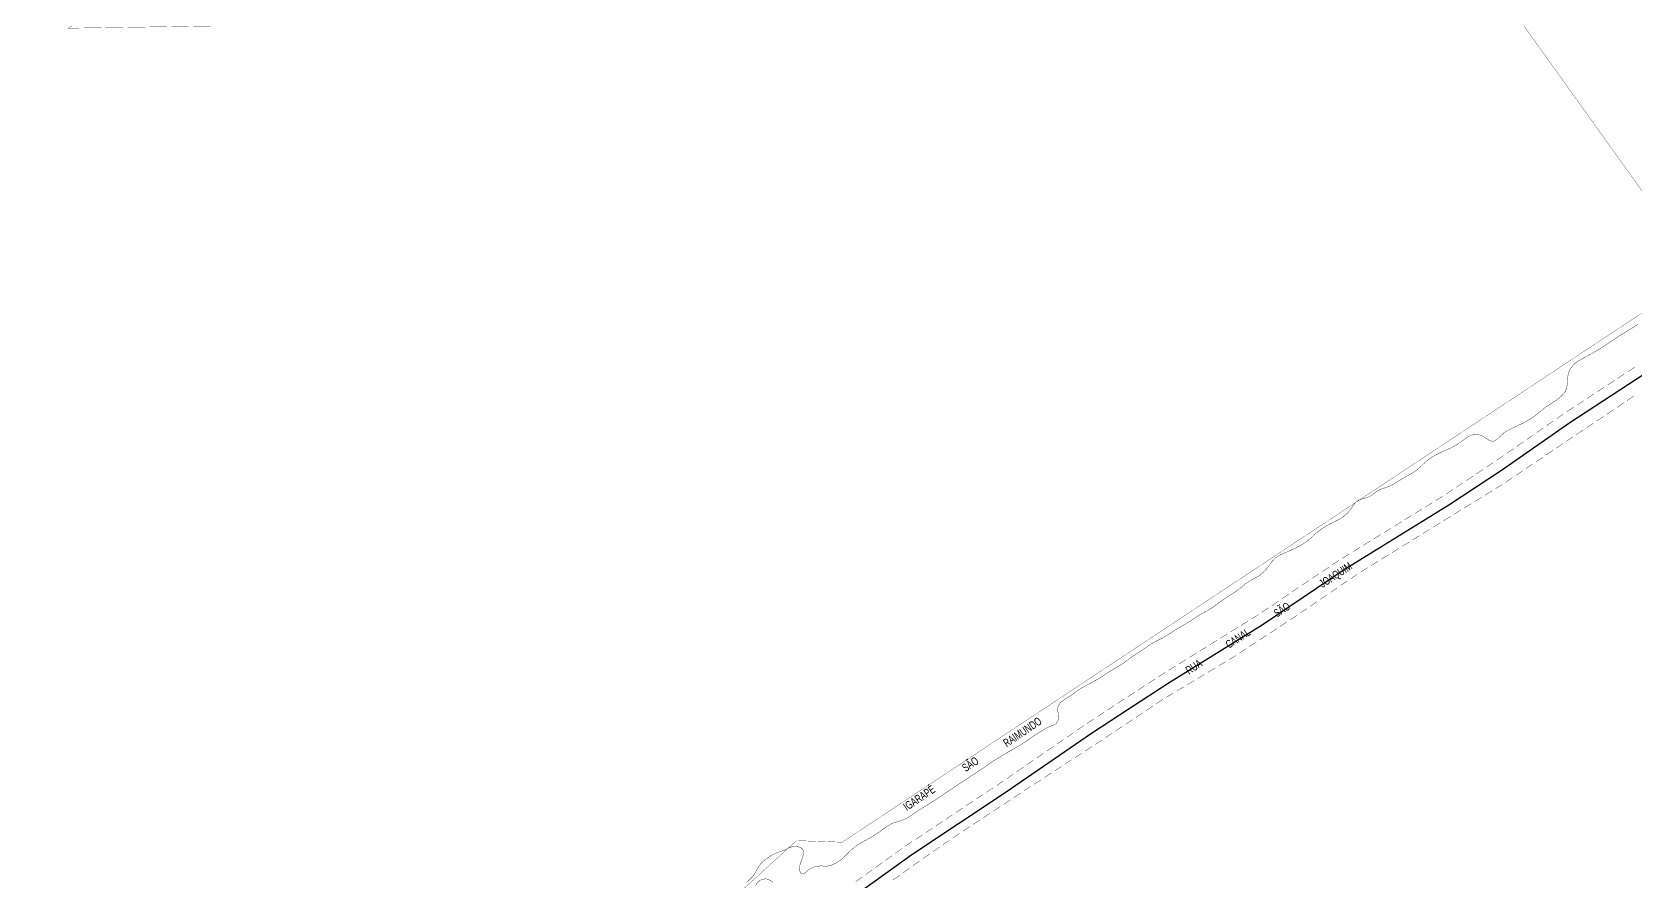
# Model space of a CAD drawing. Extents: x 204256 to 207861, y 4845615 to 4848347.
# Drawn here: x 204256 to 205046, y 4846133 to 4846552 of the extents above; entities that cross this region are included whole.
import ezdxf

# ---------------------------------------------------------------- set-up
doc = ezdxf.new("R2010")
doc.units = 0
doc.header["$LTSCALE"] = 1.5
doc.header["$MEASUREMENT"] = 0
for name, color, linetype in [('HD-CURSO-PERENE', 170, 'CONTINUOUS'), ('HD-TXT-PERENE', 170, 'CONTINUOUS'), ('LM-LIM-SETOR-FISCAL', 7, 'CONTINUOUS'), ('SV-EIXO-ROD-ESTR', 7, 'CONTINUOUS'), ('SV-TXT-RUA-N-PAV-S-GUIA-C-GUIA', 7, 'CONTINUOUS'), ('SV-VIAS-EM-CONSTR', 7, 'CONTINUOUS')]:
    doc.layers.add(name, color=color, linetype=linetype)
doc.styles.add('3388-25-2D_TXT$0$ARIAL', font='ARIAL.TTF')
doc.styles.add('ARIAL', font='ARIAL.TTF')
doc.linetypes.add('Limite', pattern='A,20,-3,[130,ltypeshp.shx,S=6.35,R=0,X=0,Y=0],-3,20', length=46)

msp = doc.modelspace()

# ---------------------------------------------------------------- linework, layer by layer
at = {"layer": 'HD-CURSO-PERENE', "const_width": 0.18}
for points in [[(204646.6, 4846141.2), (204648.14, 4846141.36), (204649.6, 4846141.74), (204651.54, 4846142.57), (204654.03, 4846144.21), (204655.2, 4846145.18), (204656.32, 4846146.2), (204657.56, 4846147.4), (204658.63, 4846148.46), (204660.84, 4846150.46), (204662.44, 4846151.64), (204663.7, 4846152.45), (204665, 4846153.21), (204667.22, 4846154.42), (204668.54, 4846155.14), (204671.13, 4846156.66), (204672.66, 4846157.69), (204675.08, 4846159.47), (204676.73, 4846160.66), (204678, 4846161.47), (204679.97, 4846162.47), (204682.84, 4846163.36), (204684.29, 4846163.78), (204686.56, 4846164.74), (204689.1, 4846166.33), (204690.34, 4846167.2), (204692.03, 4846168.35), (204693.28, 4846169.17), (204695.82, 4846170.76), (204698.11, 4846172.2), (204700.64, 4846173.81), (204701.9, 4846174.64), (204703.46, 4846175.68), (204704.7, 4846176.53), (204707.18, 4846178.22), (204708.83, 4846179.32), (204711.33, 4846180.97), (204712.59, 4846181.8), (204714.9, 4846183.32), (204717.4, 4846184.97), (204718.66, 4846185.79), (204720.12, 4846186.75), (204721.38, 4846187.57), (204722.63, 4846188.4), (204724.29, 4846189.53), (204725.51, 4846190.39), (204726.73, 4846191.27), (204728.76, 4846192.67), (204731.3, 4846194.25), (204732.59, 4846195.02), (204734.87, 4846196.37), (204737.45, 4846197.91), (204738.74, 4846198.67), (204740.26, 4846199.55), (204741.56, 4846200.29), (204743.28, 4846201.33), (204745.78, 4846202.98), (204747.02, 4846203.83), (204748.91, 4846205.11), (204750.16, 4846205.94), (204752.48, 4846207.46), (204755, 4846209.01), (204756.34, 4846209.7), (204758.92, 4846210.7), (204760.28, 4846211.38), (204761.51, 4846213.54), (204761.34, 4846216.15), (204761.04, 4846219.01), (204761.43, 4846220.47), (204762.76, 4846222.17), (204765.15, 4846223.81), (204767.67, 4846225.42), (204769.15, 4846226.47), (204770.36, 4846227.37), (204771.57, 4846228.25), (204773.9, 4846229.69), (204775.23, 4846230.39), (204776.57, 4846231.06), (204778.51, 4846232.08), (204779.83, 4846232.81), (204781.12, 4846233.57), (204782.56, 4846234.47), (204785.06, 4846236.13), (204786.31, 4846236.95), (204788.72, 4846238.42), (204790.03, 4846239.17), (204791.33, 4846239.92), (204793.3, 4846241.16), (204795.72, 4846242.93), (204796.92, 4846243.84), (204798.13, 4846244.72), (204799.73, 4846245.76), (204801.01, 4846246.55), (204802.27, 4846247.35), (204804.06, 4846248.62), (204805.26, 4846249.52), (204806.92, 4846250.67), (204809.55, 4846252.1), (204810.9, 4846252.76), (204812.25, 4846253.43), (204813.89, 4846254.36), (204816.43, 4846255.96), (204817.69, 4846256.78), (204819.09, 4846257.65), (204821.66, 4846259.19), (204823.49, 4846260.25), (204824.78, 4846261.01), (204826.82, 4846262.28), (204828.06, 4846263.12), (204829.3, 4846263.96), (204831.09, 4846265.11), (204832.4, 4846265.86), (204833.72, 4846266.57), (204835.04, 4846267.28), (204837.51, 4846268.83), (204838.73, 4846269.71), (204839.93, 4846270.62), (204842.05, 4846272.17), (204844.54, 4846273.86), (204846.78, 4846275.28), (204848.05, 4846276.09), (204849.84, 4846277.32), (204851.02, 4846278.24), (204852.18, 4846279.19), (204853.35, 4846280.14), (204855.05, 4846281.36), (204856.34, 4846282.13), (204857.67, 4846282.85), (204858.99, 4846283.56), (204860.82, 4846284.71), (204863.06, 4846286.69), (204864.06, 4846287.82), (204865.78, 4846290.14), (204866.67, 4846291.36), (204868.31, 4846293.13), (204870.83, 4846294.68), (204872.22, 4846295.29), (204873.64, 4846295.87), (204875.27, 4846296.57), (204877.97, 4846297.86), (204880.19, 4846299.01), (204881.5, 4846299.74), (204882.78, 4846300.53), (204884.13, 4846301.5), (204886.38, 4846303.48), (204887.47, 4846304.51), (204889.2, 4846306.01), (204890.39, 4846306.92), (204891.62, 4846307.78), (204893.91, 4846309.19), (204896.56, 4846310.6), (204898.56, 4846311.57), (204899.91, 4846312.25), (204901.73, 4846313.35), (204903.96, 4846315.31), (204904.95, 4846316.46), (204906.47, 4846318.63), (204907.36, 4846319.9), (204909.21, 4846321.61), (204912.04, 4846322.5), (204913.54, 4846322.85), (204915.91, 4846324.04), (204917.08, 4846325.01), (204918.25, 4846325.97), (204920.32, 4846327.06), (204921.75, 4846327.51), (204923.21, 4846327.94), (204925.13, 4846328.73), (204926.44, 4846329.45), (204927.73, 4846330.23), (204929.85, 4846331.56), (204932.44, 4846333.08), (204934.42, 4846334.19), (204935.72, 4846334.94), (204938.03, 4846336.49), (204940.26, 4846338.48), (204941.35, 4846339.52), (204943.04, 4846341), (204944.23, 4846341.92), (204945.47, 4846342.77), (204947.62, 4846344.06), (204950.31, 4846345.4), (204952.48, 4846346.34), (204953.87, 4846346.93), (204955.78, 4846347.84), (204958.33, 4846349.36), (204959.57, 4846350.22), (204961.81, 4846351.84), (204963.09, 4846352.7), (204964.42, 4846353.41), (204966.02, 4846353.92), (204968.96, 4846353.76), (204970.43, 4846353.2), (204972.58, 4846351.88), (204973.92, 4846351), (204975.64, 4846350.48), (204977.99, 4846351.89), (204979.15, 4846353.1), (204981.23, 4846354.97), (204982.5, 4846355.79), (204985.12, 4846357.11), (204987.83, 4846358.37), (204989.19, 4846359.03), (204990.54, 4846359.71), (204992.23, 4846360.62), (204993.52, 4846361.38), (204995.73, 4846362.84), (204996.93, 4846363.75), (204998.11, 4846364.69), (204999.27, 4846365.64), (205001.63, 4846367.48), (205003.01, 4846368.43), (205005.51, 4846370.06), (205006.76, 4846370.91), (205008.74, 4846372.42), (205009.88, 4846373.49), (205010.85, 4846374.66), (205011.87, 4846376.63), (205012.24, 4846379.56), (205012.28, 4846381.09), (205012.55, 4846383.32), (205012.96, 4846384.78), (205013.57, 4846386.15), (205014.98, 4846388.07), (205016.09, 4846389.09), (205017.32, 4846390), (205019.57, 4846391.36), (205022.22, 4846392.76), (205024.55, 4846394.02), (205025.85, 4846394.77), (205027.13, 4846395.54), (205029.43, 4846396.99), (205030.68, 4846397.81), (205033.18, 4846399.47), (205034.43, 4846400.31), (205035.68, 4846401.14), (205036.93, 4846401.96), (205038.19, 4846402.78), (205039.92, 4846403.87), (205041.2, 4846404.66), (205042.48, 4846405.44), (205044.47, 4846406.67), (205047.01, 4846408.26)], [(204607.72, 4846133.16), (204609.25, 4846134.55), (204610.31, 4846135.62), (204611.26, 4846136.78), (204612.35, 4846138.5), (204613.08, 4846139.83), (204613.82, 4846141.14), (204614.88, 4846142.6), (204617.15, 4846144.55), (204619.22, 4846146), (204620.48, 4846146.82), (204622.3, 4846147.74), (204625.15, 4846148.67), (204626.71, 4846149.3), (204629.41, 4846150.59), (204630.88, 4846150.98), (204633.18, 4846150.84), (204634.71, 4846150.22), (204635.93, 4846148.87), (204635.56, 4846145.92), (204634.82, 4846144.03), (204634.12, 4846141.87), (204633.94, 4846139.51), (204634.28, 4846137.93), (204635.85, 4846137.31)], [(204635.85, 4846137.31), (204638.16, 4846139.29), (204639.43, 4846140.12), (204641.59, 4846141.03), (204644.51, 4846141.41), (204646.6, 4846141.2)], [(204620.78, 4846133.37), (204619.52, 4846134.23), (204617.58, 4846134.96), (204616.05, 4846134.89), (204614.54, 4846134.34), (204613.28, 4846133.41), (204612.25, 4846131.59)]]:
    msp.add_lwpolyline(points, dxfattribs=at)
at = {"layer": 'LM-LIM-SETOR-FISCAL', "linetype": 'Limite', "ltscale": 0.1, "const_width": 0.13, "flags": 128}
msp.add_lwpolyline([(204255.91, 4845774.54), (204446.84, 4845974), (204535.1, 4846039.96), (204560.77, 4846069.41), (204570.54, 4846097.54), (204632.4, 4846153.82), (204654.94, 4846153.05), (205078.23, 4846433.21), (204983.84, 4846565.04), (204273.38, 4846554.21), (204347.03, 4846594.12), (204378.32, 4846626.2), (204398.13, 4846660.67), (204526.98, 4846971.03), (204438.64, 4847114.19), (204402.08, 4847237.98), (204373.18, 4847447.79), (204373.2, 4847552.6), (204365.79, 4847552.5), (205446.22, 4847576.17), (205460.3, 4847496.97), (205556.14, 4847515.7), (205660.88, 4847539.89), (205654.63, 4847591.47), (205807.66, 4847598.84), (205876.3, 4847605.11), (205880.92, 4847594.37), (205947.96, 4847607.22), (205959.47, 4847609.16), (205968.56, 4847603.73), (205972.79, 4847599.34), (206017.95, 4847599.66), (206211.07, 4847610.99), (206253.35, 4847609.47), (206274.49, 4847604.21), (206283.85, 4847619.28), (206186.17, 4847750.07), (206524.96, 4848001.52), (206519.68, 4848013.26), (206960.49, 4848346.74), (206966.87, 4848336.83), (206987.16, 4848307.84), (207005.71, 4848281.99), (207017.4, 4848267.11), (206974.73, 4848235.13), (206955.48, 4848219.86), (206950.26, 4848216.07), (206955.58, 4848209.27), (206959.42, 4848202.77), (206982.67, 4848172.12), (206995.35, 4848155.22), (207005.92, 4848142.54), (207020.41, 4848120.82), (207031.95, 4848105.77), (207060.87, 4848065.4), (207066.5, 4848058.01), (207069.11, 4848053.33), (207069.26, 4848049.8), (207069.37, 4848045.04), (207075.04, 4848034.33), (207087.01, 4848019.05), (207090.77, 4848014.03), (207100.06, 4848001.48), (207111.59, 4847986.15), (207126.09, 4847965.9), (207130.37, 4847960.22), (207134.22, 4847955.66), (207145.03, 4847940.16), (207159.13, 4847921.36), (207169.47, 4847906.92), (207186.34, 4847883.83), (207193.03, 4847885.67), (207202.51, 4847892.47), (207242.67, 4847921.29), (207248.23, 4847915.4), (207260.72, 4847896.98), (207285.87, 4847860.83), (207310.76, 4847826.26), (207315.6, 4847819.35), (207328.91, 4847799.72), (207333.8, 4847793.43), (207340.01, 4847785.42), (207350.49, 4847771.92), (207365.1, 4847750.55), (207367.63, 4847745.51), (207368.81, 4847743.14), (207390.62, 4847713.26), (207400.06, 4847698.96), (207410.24, 4847685.38), (207427.79, 4847661.69), (207431.06, 4847656.73), (207440.44, 4847642.51), (207457.67, 4847619.01), (207463.75, 4847610.71), (207498.88, 4847562.81), (207506.17, 4847553.18), (207511.91, 4847545.61), (207531.85, 4847519.47), (207540.14, 4847507.78), (207556.36, 4847486.66), (207571.87, 4847465.34), (207564.83, 4847458.43), (207551.89, 4847445.71), (207534.74, 4847428.33), (207518.94, 4847409.14), (207499.11, 4847384.81), (207498.17, 4847383.65), (207496.47, 4847381.56), (207486.15, 4847368.88), (207482.26, 4847364.11), (207477.47, 4847358.01), (207465.6, 4847339.64), (207465.56, 4847339.57), (207453.37, 4847317.61), (207438.93, 4847286.56), (207430.8, 4847269.09), (207410.93, 4847225.64), (207406.21, 4847217.15), (207396.71, 4847200.13), (207391.02, 4847192.25), (207379.11, 4847175.75), (207360.52, 4847152.72), (207355.52, 4847146.52), (207336.47, 4847121.03), (207323.47, 4847103.64), (207318.06, 4847094.89), (207310.15, 4847082.08), (207305.19, 4847073.38), (207304.65, 4847072.43), (207303.79, 4847070.78), (207287.7, 4847039.93), (207271.61, 4847010.96), (207261.28, 4846991.91), (207237.73, 4846950.07), (207236, 4846947.01), (207246.02, 4846928.73), (207251.02, 4846918.92), (207261.83, 4846899.5), (207265.63, 4846893.3), (207284.85, 4846863.07), (207289.66, 4846855.66), (207307.47, 4846827.84), (207314.88, 4846816.63), (207320.06, 4846808.15), (207332.53, 4846791.25), (207339.11, 4846782.58), (207345.12, 4846773.87), (207348.76, 4846768.8), (207357.76, 4846756.36), (207363.08, 4846749.04), (207366.95, 4846743.73), (207375.37, 4846734.54), (207383.22, 4846728.41), (207384.7, 4846727.73), (207392.17, 4846724.3), (207394.9, 4846723.05), (207402.49, 4846720.73), (207417.51, 4846716.14), (207437.03, 4846709.56), (207455.89, 4846703.64), (207460.62, 4846701.8), (207464.4, 4846700.29), (207467.39, 4846699.09), (207481.11, 4846693.55), (207488.13, 4846690.92), (207492.95, 4846689.16), (207510.17, 4846679.84), (207529.47, 4846668.22), (207543.72, 4846659.45), (207561.49, 4846646.95), (207570.84, 4846639.98), (207577.05, 4846635.29), (207586.86, 4846628.1), (207606.11, 4846612.63), (207623.66, 4846599.69), (207639.45, 4846588.94), (207662.08, 4846572.67), (207671.27, 4846565.58), (207685.28, 4846561.61), (207697.24, 4846558.13), (207709.78, 4846554.65), (207731.23, 4846549.14), (207735.6, 4846547.91), (207745.02, 4846545.25), (207762.81, 4846541.24), (207775.65, 4846538.39), (207787.75, 4846535.54), (207783.77, 4846513.63), (207781.5, 4846502.37), (207779.56, 4846492.81), (207778.5, 4846480), (207783.13, 4846476.08), (207788.36, 4846474.34), (207788.71, 4846474.22), (207798.97, 4846471.45), (207842.08, 4846460.36), (207844.37, 4846459.93), (207847.21, 4846459.39), (207851.95, 4846457.87), (207854.6, 4846457.02), (207858.96, 4846455.96), (207860.74, 4846451.34), (207859.67, 4846437.09), (207856.83, 4846420), (207854.33, 4846403.63), (207846.53, 4846396.15), (207836.81, 4846356.4), (207833.21, 4846341.98), (207827.16, 4846317.88), (207806.6, 4846238.03), (207795.3, 4846194.29), (207792.57, 4846183.36), (207787.76, 4846165.39), (207754.01, 4846025.3), (207739.36, 4845961), (207739.21, 4845960.34), (207737.77, 4845953.31), (207733.28, 4845938.2), (207726.95, 4845910.14), (207723, 4845891.36), (207741.21, 4845886.65), (207760.55, 4845879.79), (207773.24, 4845875.33), (207781.18, 4845873.09), (207785.9, 4845871.77), (207797.77, 4845868.36), (207799.24, 4845867.93), (207814.84, 4845863.98), (207831.48, 4845857.74), (207850.72, 4845850.88), (207842.01, 4845830.09), (207833.57, 4845800.72), (207825.14, 4845777.91), (207814.83, 4845746.81), (207813.3, 4845742.3), (207812.54, 4845740.05), (207809.34, 4845729.53), (207804.2, 4845714.63), (207791.7, 4845677.75), (207783.5, 4845679.57), (207766.81, 4845685.02), (207754.43, 4845688.82), (207739.64, 4845691.3), (207722.13, 4845693.94), (207717.1, 4845694.68), (207690.08, 4845700.62), (207680.08, 4845702.89), (207670.03, 4845704.98), (207667.81, 4845700.16), (207660.99, 4845676.98), (207660.54, 4845673.8), (207657.39, 4845659.57), (207656.59, 4845656.53), (207655.95, 4845653.98), (207650.56, 4845639.59), (207647.27, 4845633.02), (207644.17, 4845622.85), (207641.37, 4845615.1), (207618.1, 4845615.4), (207601.33, 4845615.86), (207592.93, 4845615.82), (207543.69, 4845617.43), (207493.78, 4845618.83), (207471.28, 4845620.61), (207442.67, 4845621.38), (207409.05, 4845621.45), (207395.8, 4845621.64), (207345.61, 4845622.76), (207297.34, 4845623.66), (207294.87, 4845656.58), (207289.29, 4845728.51), (207262.54, 4845726.7), (207256.04, 4845726.92), (207223.17, 4845727.38), (207195.16, 4845729.67), (207135.61, 4845730.44), (207094.04, 4845731.93), (207071.52, 4845732.83), (207036.85, 4845734.18), (207004.87, 4845734.18), (206995.29, 4845734.45), (206955.41, 4845735.22), (205304.22, 4845806.54), (205065.89, 4845798.29), (204762.24, 4845774.02), (204255.91, 4845774.54)], close=True, dxfattribs=at)
at = {"layer": 'SV-EIXO-ROD-ESTR', "linetype": 'Continuous'}
msp.add_lwpolyline([(204636.94, 4846107.88), (204647.28, 4846115.81), (204664.74, 4846129.39), (204689.28, 4846146.97), (204735.22, 4846177.47), (204777.75, 4846206.76), (204795.84, 4846218.57), (204815.94, 4846231.7), (204861.82, 4846260.15), (204902.28, 4846287.38), (204953.84, 4846319.24), (204979.81, 4846336.48), (205013.49, 4846359.95), (205054.62, 4846386.89)], dxfattribs=at)
at = {"layer": 'SV-VIAS-EM-CONSTR', "const_width": 0.18}
for points in [[(205040.37, 4846383.84), (205037.03, 4846381.64)], [(205045.39, 4846387.12), (205042.05, 4846384.93)], [(205025.32, 4846373.97), (205021.97, 4846371.78)], [(205030.34, 4846377.26), (205026.99, 4846375.07)], [(205035.36, 4846380.55), (205032.01, 4846378.36)], [(205015.28, 4846367.39), (205011.93, 4846365.2)], [(205020.3, 4846370.68), (205016.95, 4846368.49)], [(205031.64, 4846363.97), (205034.96, 4846366.19)], [(205036.62, 4846367.3), (205039.94, 4846369.53)], [(205041.61, 4846370.64), (205044.93, 4846372.87)], [(205005.34, 4846360.67), (205002.06, 4846358.38)], [(205010.27, 4846364.1), (205006.99, 4846361.81)], [(205021.66, 4846357.29), (205024.99, 4846359.52)], [(205026.65, 4846360.63), (205029.97, 4846362.85)], [(204990.58, 4846350.38), (204987.29, 4846348.09)], [(204995.5, 4846353.81), (204992.22, 4846351.52)], [(205000.42, 4846357.24), (204997.14, 4846354.95)], [(205011.7, 4846350.6), (205014.19, 4846352.28)], [(205014.19, 4846352.28), (205014.29, 4846352.35)], [(205014.29, 4846352.35), (205015.02, 4846352.84)], [(205016.68, 4846353.95), (205020, 4846356.18)], [(204980.73, 4846343.52), (204977.45, 4846341.23)], [(204985.65, 4846346.95), (204982.37, 4846344.66)], [(204996.78, 4846340.53), (205000.1, 4846342.77)], [(205001.75, 4846343.89), (205005.07, 4846346.13)], [(205006.73, 4846347.25), (205010.04, 4846349.48)], [(204970.79, 4846336.79), (204967.46, 4846334.58)], [(204975.79, 4846340.11), (204972.46, 4846337.9)], [(204986.84, 4846333.82), (204990.15, 4846336.05)], [(204991.81, 4846337.17), (204995.12, 4846339.41)], [(204955.8, 4846326.84), (204952.46, 4846324.63)], [(204960.79, 4846330.16), (204957.46, 4846327.94)], [(204965.79, 4846333.48), (204962.46, 4846331.26)], [(204971.68, 4846324.11), (204975.09, 4846326.21)], [(204976.79, 4846327.26), (204980.19, 4846329.36)], [(204981.86, 4846330.46), (204985.18, 4846332.7)], [(204945.69, 4846320.37), (204942.29, 4846318.27)], [(204950.79, 4846323.53), (204947.39, 4846321.42)], [(204961.47, 4846317.8), (204964.88, 4846319.9)], [(204966.58, 4846320.95), (204969.98, 4846323.06)], [(204930.38, 4846310.91), (204926.97, 4846308.81)], [(204935.48, 4846314.06), (204932.08, 4846311.96)], [(204940.58, 4846317.22), (204937.18, 4846315.12)], [(204946.16, 4846308.34), (204949.56, 4846310.44)], [(204951.26, 4846311.5), (204954.67, 4846313.6)], [(204956.37, 4846314.65), (204959.77, 4846316.75)], [(204920.17, 4846304.6), (204916.77, 4846302.5)], [(204925.27, 4846307.76), (204921.87, 4846305.65)], [(204935.96, 4846302.03), (204939.36, 4846304.13)], [(204941.06, 4846305.18), (204944.46, 4846307.29)], [(204904.86, 4846295.14), (204901.45, 4846293.04)], [(204909.96, 4846298.29), (204906.56, 4846296.19)], [(204915.06, 4846301.45), (204911.66, 4846299.35)], [(204920.65, 4846292.55), (204924.05, 4846294.66)], [(204925.75, 4846295.71), (204929.15, 4846297.82)], [(204930.85, 4846298.87), (204934.26, 4846300.97)], [(204894.77, 4846288.65), (204891.45, 4846286.41)], [(204899.43, 4846291.79), (204896.43, 4846289.76)], [(204899.75, 4846291.99), (204899.43, 4846291.79)], [(204910.45, 4846286.24), (204913.85, 4846288.34)], [(204915.55, 4846289.4), (204918.95, 4846291.5)], [(204879.83, 4846278.6), (204876.51, 4846276.36)], [(204884.81, 4846281.95), (204881.49, 4846279.71)], [(204889.79, 4846285.3), (204886.47, 4846283.06)], [(204900.49, 4846279.54), (204903.8, 4846281.79)], [(204905.45, 4846282.92), (204908.75, 4846285.18)], [(204869.88, 4846271.9), (204866.56, 4846269.66)], [(204874.86, 4846275.25), (204871.54, 4846273.01)], [(204885.63, 4846269.39), (204888.93, 4846271.65)], [(204890.58, 4846272.77), (204893.88, 4846275.03)], [(204895.54, 4846276.16), (204898.84, 4846278.41)], [(204858.97, 4846264.56), (204856.55, 4846263.05)], [(204859.09, 4846264.64), (204858.97, 4846264.56)], [(204859.92, 4846265.2), (204859.09, 4846264.64)], [(204864.9, 4846268.55), (204861.58, 4846266.31)], [(204875.69, 4846262.67), (204877.36, 4846263.77)], [(204877.36, 4846263.77), (204878, 4846264.19)], [(204878, 4846264.19), (204879.02, 4846264.88)], [(204880.67, 4846266.01), (204883.97, 4846268.26)], [(204844.65, 4846255.68), (204841.25, 4846253.57)], [(204849.75, 4846258.84), (204846.35, 4846256.73)], [(204854.85, 4846262), (204851.45, 4846259.89)], [(204860.64, 4846252.79), (204863.98, 4846254.98)], [(204865.66, 4846256.08), (204869, 4846258.28)], [(204870.67, 4846259.37), (204874.01, 4846261.57)], [(204834.45, 4846249.35), (204831.05, 4846247.25)], [(204839.55, 4846252.52), (204836.15, 4846250.41)], [(204850.61, 4846246.2), (204853.95, 4846248.4)], [(204855.62, 4846249.49), (204858.97, 4846251.69)], [(204819.15, 4846239.87), (204815.75, 4846237.76)], [(204824.25, 4846243.03), (204820.85, 4846240.92)], [(204829.35, 4846246.19), (204825.95, 4846244.08)], [(204840.39, 4846239.92), (204843.82, 4846241.97)], [(204845.54, 4846243), (204847.25, 4846244.03)], [(204847.25, 4846244.03), (204847.77, 4846244.34)], [(204847.77, 4846244.34), (204848.94, 4846245.1)], [(204809.01, 4846233.45), (204805.66, 4846231.26)], [(204813.12, 4846236.13), (204810.69, 4846234.54)], [(204813.2, 4846236.18), (204813.12, 4846236.13)], [(204814.05, 4846236.71), (204813.2, 4846236.18)], [(204824.95, 4846230.67), (204828.38, 4846232.72)], [(204830.09, 4846233.75), (204833.53, 4846235.81)], [(204835.24, 4846236.83), (204838.67, 4846238.89)], [(204793.94, 4846223.61), (204793.11, 4846223.06)], [(204798.97, 4846226.89), (204795.62, 4846224.7)], [(204803.99, 4846230.17), (204800.64, 4846227.98)], [(204809.63, 4846221.23), (204812.95, 4846223.45)], [(204814.65, 4846224.5), (204818.08, 4846226.56)], [(204819.8, 4846227.58), (204823.23, 4846229.64)], [(204783.9, 4846217.04), (204780.55, 4846214.85)], [(204788.92, 4846220.32), (204785.57, 4846218.14)], [(204792.97, 4846222.97), (204790.59, 4846221.42)], [(204793.11, 4846223.06), (204792.97, 4846222.97)], [(204799.65, 4846214.57), (204802.97, 4846216.79)], [(204804.64, 4846217.9), (204807.96, 4846220.12)], [(204773.87, 4846210.46), (204770.57, 4846208.19)], [(204778.87, 4846213.76), (204775.52, 4846211.57)], [(204789.66, 4846207.9), (204792.99, 4846210.12)], [(204794.65, 4846211.23), (204797.98, 4846213.45)], [(204759.04, 4846200.25), (204755.75, 4846197.98)], [(204763.98, 4846203.65), (204760.69, 4846201.38)], [(204768.92, 4846207.05), (204765.63, 4846204.78)], [(204774.64, 4846197.99), (204777.99, 4846200.17)], [(204779.67, 4846201.26), (204780.51, 4846201.81)], [(204780.51, 4846201.81), (204781.34, 4846202.35)], [(204781.34, 4846202.35), (204783.01, 4846203.46)], [(204784.67, 4846204.57), (204788, 4846206.79)], [(204749.16, 4846193.44), (204745.86, 4846191.17)], [(204754.1, 4846196.84), (204750.8, 4846194.58)], [(204764.58, 4846191.44), (204767.94, 4846193.63)], [(204769.61, 4846194.72), (204772.96, 4846196.9)], [(204739.27, 4846186.64), (204735.98, 4846184.37)], [(204744.22, 4846190.04), (204740.92, 4846187.77)], [(204749.5, 4846181.62), (204752.85, 4846183.81)], [(204754.53, 4846184.9), (204757.88, 4846187.08)], [(204759.56, 4846188.17), (204762.91, 4846190.35)], [(204724.36, 4846176.56), (204721.03, 4846174.35)], [(204729.36, 4846179.88), (204726.02, 4846177.67)], [(204732.28, 4846181.82), (204731.02, 4846180.99)], [(204732.68, 4846182.1), (204732.28, 4846181.82)], [(204734.33, 4846183.23), (204732.68, 4846182.1)], [(204739.47, 4846175.04), (204742.8, 4846177.25)], [(204744.47, 4846178.35), (204747.82, 4846180.53)], [(204714.36, 4846169.92), (204711.03, 4846167.71)], [(204719.36, 4846173.24), (204716.03, 4846171.03)], [(204729.46, 4846168.42), (204732.79, 4846170.63)], [(204734.46, 4846171.73), (204737.8, 4846173.94)], [(204704.36, 4846163.28), (204701.03, 4846161.07)], [(204709.36, 4846166.6), (204706.03, 4846164.39)], [(204714.45, 4846158.48), (204717.78, 4846160.69)], [(204719.45, 4846161.8), (204722.79, 4846164)], [(204724.45, 4846165.11), (204727.79, 4846167.31)], [(204689.37, 4846153.33), (204686.87, 4846151.67)], [(204694.37, 4846156.65), (204691.04, 4846154.43)], [(204699.37, 4846159.97), (204696.03, 4846157.75)], [(204704.5, 4846151.78), (204707.78, 4846154.06)], [(204709.44, 4846155.17), (204712.78, 4846157.38)], [(204679.54, 4846146.45), (204676.29, 4846144.12)], [(204684.42, 4846149.94), (204681.17, 4846147.61)], [(204686.3, 4846151.29), (204686.04, 4846151.11)], [(204686.87, 4846151.67), (204686.3, 4846151.29)], [(204694.65, 4846144.92), (204697.93, 4846147.21)], [(204699.57, 4846148.35), (204702.86, 4846150.63)], [(204669.78, 4846139.46), (204666.53, 4846137.13)], [(204674.66, 4846142.95), (204671.41, 4846140.63)], [(204680, 4846134.47), (204683.25, 4846136.8)], [(204684.87, 4846137.96), (204688.12, 4846140.29)], [(204689.75, 4846141.46), (204692.19, 4846143.2)], [(204692.19, 4846143.2), (204692.35, 4846143.32)], [(204692.35, 4846143.32), (204693.01, 4846143.78)], [(204664.91, 4846135.97), (204661.65, 4846133.64)]]:
    msp.add_lwpolyline(points, dxfattribs=at)

# ---------------------------------------------------------------- texts
at = {"layer": 'HD-TXT-PERENE', "style": 'ARIAL', "width": 0.7}
for s, p in [('RAIMUNDO', (204735.98, 4846199.76)), ('SÃO', (204715.71, 4846187.53)), ('IGARAPÉ', (204686.76, 4846168.33))]:
    msp.add_text(s, height=4, rotation=34, dxfattribs=at).set_placement(p)
at = {"layer": 'SV-TXT-RUA-N-PAV-S-GUIA-C-GUIA', "style": '3388-25-2D_TXT$0$ARIAL', "width": 0.7}
msp.add_text('RUA              CANAL              SÃO                 JOAQUIM', height=4, rotation=32.98371, dxfattribs=at).set_placement((204825.8, 4846235.57))

doc.saveas('drawing.dxf')
